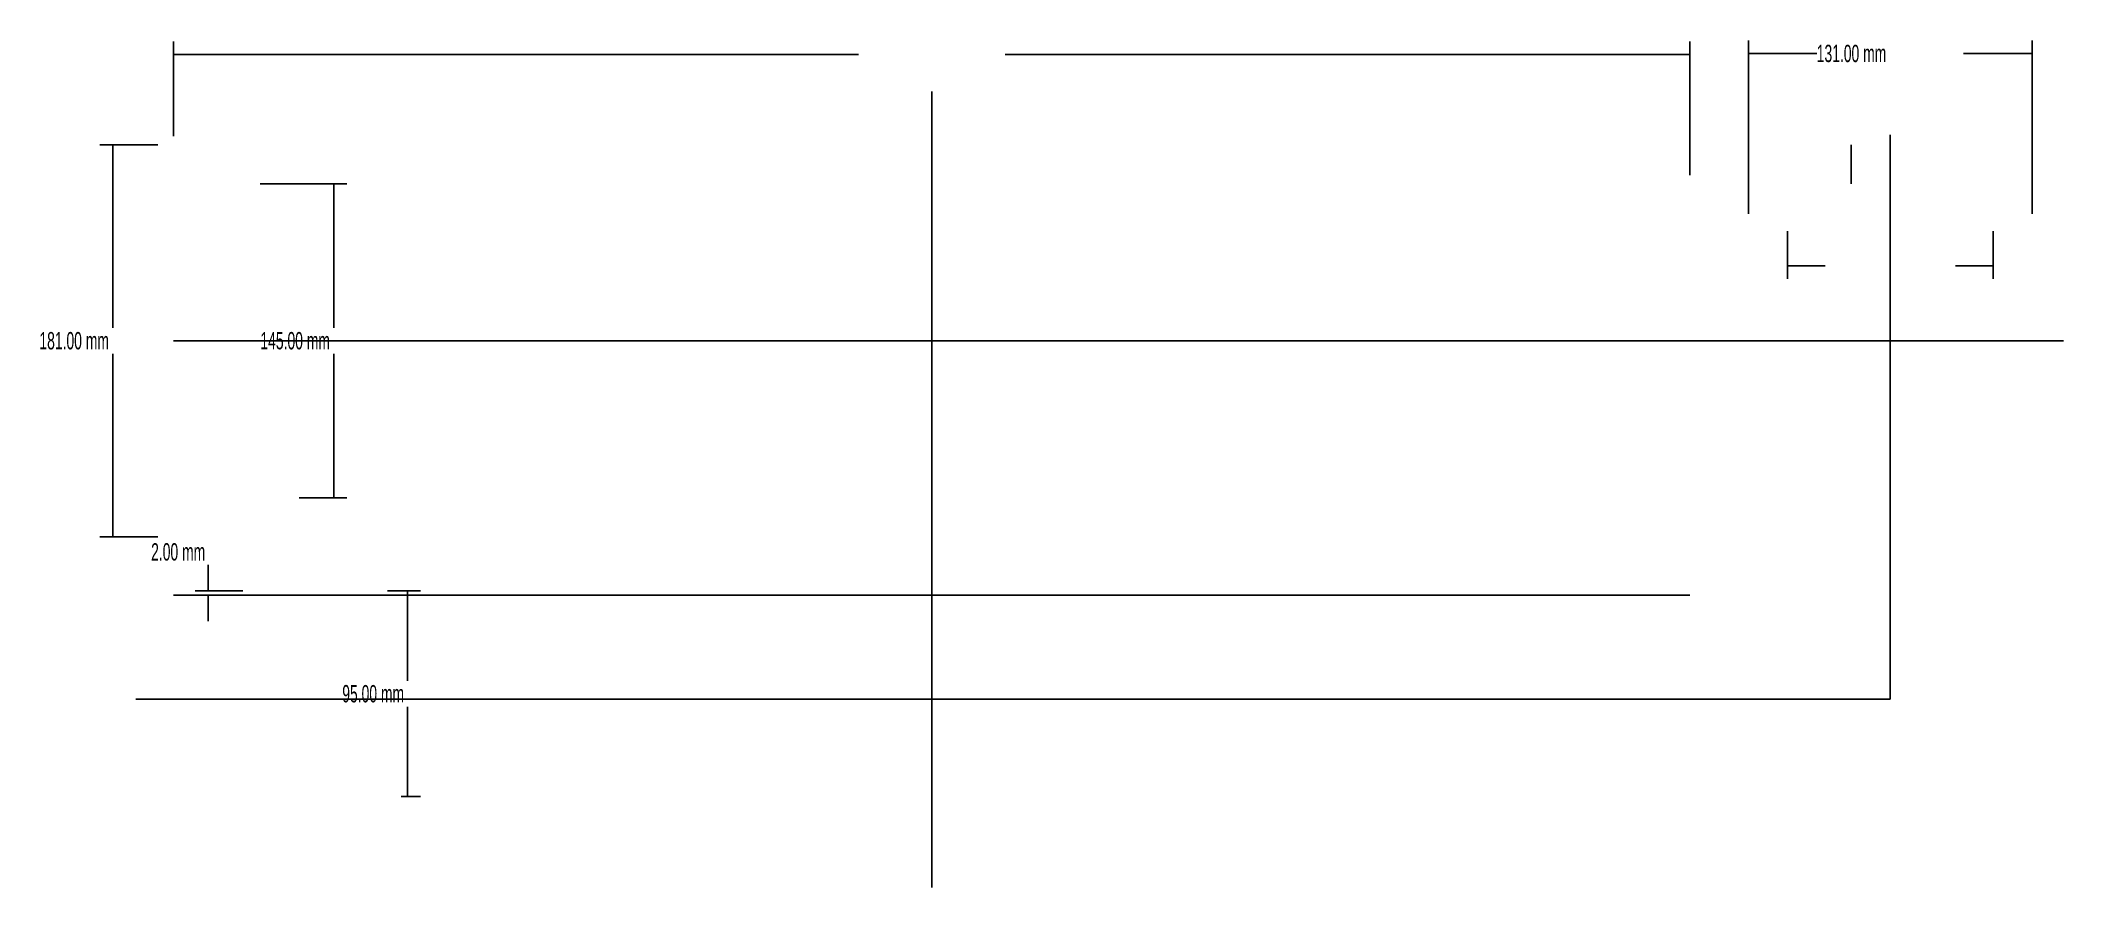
# Model space of a CAD drawing. Extents: x -61 to 873, y -180 to 211.
import ezdxf

# ---------------------------------------------------------------- set-up
doc = ezdxf.new("R2010")
doc.units = 0
doc.linetypes.add('DOT', pattern=[0])
doc.linetypes.add('HIDDEN', pattern=[0])
doc.layers.add('DIMENSIONS', color=16, linetype='CONTINUOUS')

msp = doc.modelspace()

# ---------------------------------------------------------------- linework, layer by layer
at = {"layer": 'DIMENSIONS', "color": 0, "linetype": 'CONTINUOUS'}
for p, q in [((0, 167), (0, 210.62)), ((700, 149), (700, 210.62)), ((727, 131), (727, 211.13)), ((858, 131), (858, 211.13)), ((0, 204.62), (316.11, 204.62)), ((700, 204.62), (383.89, 204.62)), ((727, 205.13), (758.61, 205.13)), ((858, 205.13), (826.39, 205.13)), ((-7.3, 163), (-34.03, 163)), ((-28.03, 163), (-28.03, 78.5)), ((40, 145), (80, 145)), ((74, 145), (74, 78.5)), ((745, 123), (745, 101)), ((840, 123), (840, 101)), ((745, 107), (762.38, 107)), ((840, 107), (822.62, 107)), ((-28.03, -18), (-28.03, 66.5)), ((74, 0), (74, 66.5)), ((58, 0), (80, 0)), ((-7.3, -18), (-34.03, -18)), ((16, -43), (16, -31)), ((32, -43), (10, -43)), ((68, -45), (10, -45)), ((16, -45), (16, -57)), ((98.73, -43), (114.01, -43)), ((108.01, -43), (108.01, -84.5)), ((108.01, -138), (108.01, -96.5)), ((105.02, -138), (114.01, -138))]:
    msp.add_line(p, q, dxfattribs=at)
at = {"layer": 'DIMENSIONS', "color": 0, "linetype": 'HIDDEN'}
for p, q in [((350, -180), (350, 187.5)), ((792.5, 167.5), (792.5, -93)), ((0, 72.5), (872.5, 72.5)), ((792.5, -93), (-17.5, -93))]:
    msp.add_line(p, q, dxfattribs=at)
at = {"layer": 'DIMENSIONS', "color": 0}
msp.add_line((774.5, 145), (774.5, 163), dxfattribs=at)
at = {"layer": 'DIMENSIONS', "color": 0, "linetype": 'DOT'}
msp.add_line((0, -45), (700, -45), dxfattribs=at)

# ---------------------------------------------------------------- texts
at = {"layer": 'DIMENSIONS', "color": 0, "width": 0.6}
for s, p in [('131.00 mm', (758.56, 201.13)), ('181.00 mm', (-61.97, 68.5)), ('145.00 mm', (40.06, 68.5)), ('2.00 mm', (-10.39, -29)), ('95.00 mm', (77.85, -94.5))]:
    msp.add_text(s, height=8, dxfattribs=at).set_placement(p)

doc.saveas('drawing.dxf')
